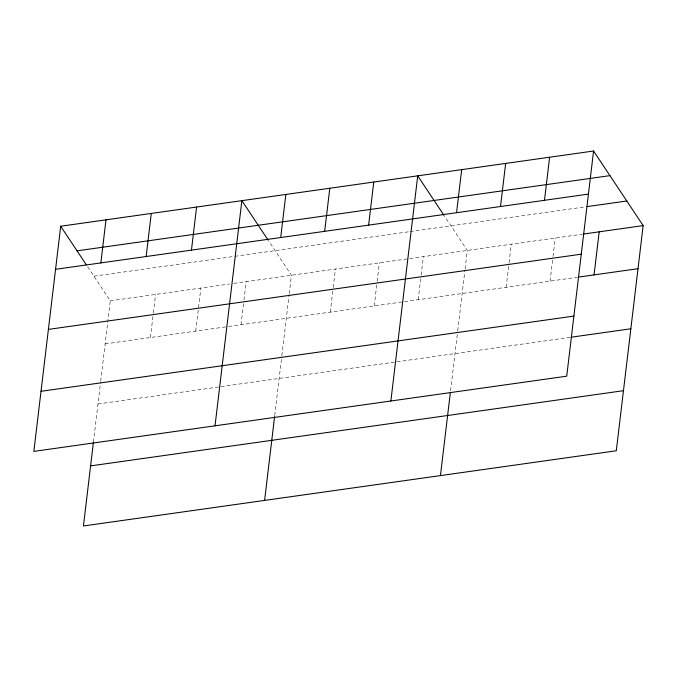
<?xml version="1.0" encoding="UTF-8"?>
<svg xmlns="http://www.w3.org/2000/svg" width="677" height="677" viewBox="0 0 677 677"><rect width="100%" height="100%" fill="white"/><g stroke="black" fill="none" stroke-linecap="round" stroke-linejoin="round"><path stroke-width="0.51" stroke-dasharray="3.38 2.54" d="M93.426 442.166L100.568 382.234M100.695 381.202L110.275 300.825L87.519 266.586M150.429 337.51L153.247 313.916M153.366 312.892L155.575 294.427M195.729 331.121L200.866 288.038M241.02 324.723L243.838 301.13M243.957 300.106L246.157 281.64M274.718 415.56L281.742 356.661M281.869 355.628L289.13 294.74M289.248 293.716L291.457 275.251L268.701 241.012M330.274 312.131L333.092 288.537M333.211 287.513L335.411 269.048M374.237 305.919L377.055 282.334M377.174 281.302L379.374 262.845M418.2 299.716L421.018 276.123M421.136 275.099L423.337 256.634M450.569 390.739L457.593 331.848M457.72 330.808L464.981 269.92M465.099 268.896L467.299 250.431L444.544 216.2M506.125 287.31L508.943 263.717M509.062 262.693L511.262 244.228M550.088 281.107L552.906 257.514M553.024 256.49L555.225 238.025M93.917 276.208L233.912 256.448M234.944 256.304L409.069 231.729M410.118 231.576L585.969 206.756M110.275 300.825L229.689 283.968M233.802 283.384L408.688 258.707M409.729 258.555L582.44 234.183M105.138 343.908L227.641 326.61M228.665 326.466L577.303 277.265M97.97 403.991L570.136 337.349"/><path stroke-width="1.02" d="M60.702 226.228L33.85 451.39L566.725 376.175L593.568 151.022L60.702 226.228L86.36 264.834M100.856 262.913L105.993 219.839M93.426 442.166L83.432 525.978L616.298 450.772L643.15 225.61L593.568 151.022M146.147 256.524L151.284 213.441M191.447 250.135L196.584 207.052M215.024 425.816L241.875 200.654L268.117 240.14M280.701 237.534L285.838 194.451M264.605 500.413L274.6 416.592M324.664 231.331L329.801 188.248M368.627 225.128L373.763 182.045M390.874 400.996L417.726 175.842L443.968 215.32M456.552 212.713L461.689 169.631M440.456 475.592L450.323 392.804M500.515 206.51L505.651 163.428M544.477 200.307L549.614 157.225M594.051 274.896L599.187 231.822M77.06 250.845L609.935 175.639M55.565 269.311L588.431 194.104M587.018 206.612L626.792 201.001M583.489 234.03L643.15 225.61M48.397 329.394L581.272 254.188M578.353 277.113L638.013 268.693M41.018 391.298L573.884 316.091M571.185 337.205L630.846 328.777M90.591 465.894L623.466 390.688"/></g></svg>
